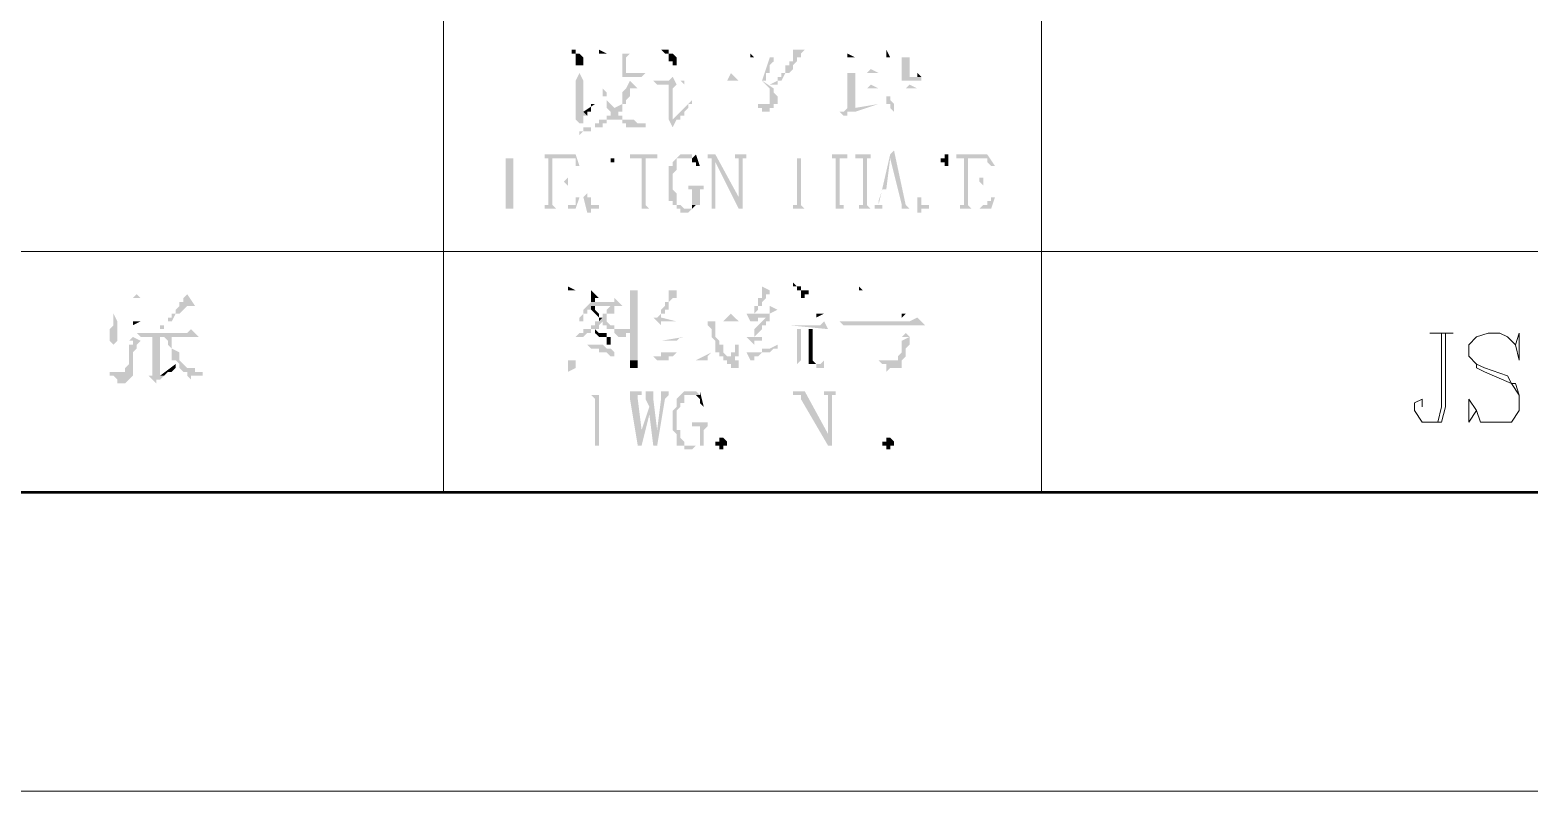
# Model space of a CAD drawing. Header units: millimetres. Extents: x -219 to 948, y -831 to -7.
# Drawn here: x 810.5 to 880, y -830.8 to -795.6 of the extents above; entities that cross this region are included whole.
import ezdxf

# ---------------------------------------------------------------- set-up
doc = ezdxf.new("R2010")
doc.units = ezdxf.units.MM
doc.layers.add('1', color=7, linetype='Continuous')

msp = doc.modelspace()

# ---------------------------------------------------------------- hatches: boundary and pattern name
h = msp.add_hatch(color=0)
h.dxf.hatch_style = 2
h.paths.add_polyline_path([(835.595, -796.469), (835.595, -796.649), (835.775, -796.649), (835.775, -796.829), (835.775, -797.189), (835.955, -797.189), (836.135, -797.189), (836.135, -797.009), (836.135, -796.829), (835.955, -796.649), (835.775, -796.649), (835.775, -796.469)])
h = msp.add_hatch(color=0)
h.dxf.hatch_style = 2
h.paths.add_polyline_path([(836.855, -796.469), (836.855, -796.649), (837.215, -796.649)])
h = msp.add_hatch(color=0)
h.dxf.hatch_style = 2
h.paths.add_polyline_path([(838.295, -796.649), (837.935, -796.649), (837.935, -797.549), (837.935, -797.729), (838.835, -797.729), (839.015, -797.549), (838.835, -797.549), (838.295, -797.549), (838.115, -797.549), (838.115, -796.829)])
h = msp.add_hatch(color=0)
h.dxf.hatch_style = 2
h.paths.add_polyline_path([(839.915, -796.469), (839.735, -796.469), (839.915, -796.649), (840.095, -796.649), (840.095, -796.829), (840.095, -797.009), (840.275, -797.009), (840.275, -797.189), (840.455, -797.189), (840.455, -796.829), (840.275, -796.649), (840.095, -796.649), (840.095, -796.469)])
h = msp.add_hatch(color=0)
h.dxf.hatch_style = 2
h.paths.add_polyline_path([(843.875, -796.649), (843.875, -796.829), (844.055, -796.829)])
h = msp.add_hatch(color=0)
h.dxf.hatch_style = 2
h.paths.add_polyline_path([(845.135, -796.829), (844.775, -796.829), (844.415, -797.909), (844.775, -798.269), (844.775, -798.449), (844.775, -798.989), (844.055, -798.989), (844.235, -798.989), (844.235, -799.169), (844.415, -799.169), (844.415, -799.349), (844.595, -799.349), (844.775, -799.349), (844.775, -799.169), (844.955, -799.169), (844.955, -798.989), (845.135, -798.989), (845.135, -798.629), (844.955, -798.449), (844.955, -798.269), (844.415, -797.909), (844.595, -797.909), (844.595, -797.549), (844.775, -797.549), (844.775, -797.369), (844.775, -797.189), (844.955, -797.009), (844.955, -796.829)])
h = msp.add_hatch(color=0)
h.dxf.hatch_style = 2
h.paths.add_polyline_path([(846.035, -796.469), (845.855, -796.469), (845.855, -796.829), (845.855, -797.009), (845.675, -797.009), (845.675, -797.189), (845.495, -797.189), (845.495, -797.369), (845.495, -797.549), (845.315, -797.549), (845.315, -797.729), (845.135, -797.729), (845.135, -797.909), (844.775, -798.089), (845.135, -798.089), (845.135, -797.909), (845.315, -797.909), (845.495, -797.549), (845.675, -797.549), (845.855, -797.369), (845.855, -797.189), (846.035, -797.009), (846.035, -796.829), (846.215, -796.829), (846.215, -796.649), (846.395, -796.469)])
h = msp.add_hatch(color=0)
h.dxf.hatch_style = 2
h.paths.add_polyline_path([(848.375, -796.649), (848.375, -796.829), (848.735, -796.829)])
h = msp.add_hatch(color=0)
h.dxf.hatch_style = 2
h.paths.add_polyline_path([(850.175, -796.469), (850.175, -796.829), (850.355, -796.829)])
h = msp.add_hatch(color=0)
h.dxf.hatch_style = 2
h.paths.add_polyline_path([(851.255, -796.829), (850.895, -796.829), (850.895, -797.909), (851.075, -797.909), (851.255, -797.909), (851.615, -797.909), (851.795, -797.909), (851.795, -797.729), (851.255, -797.729)])
h = msp.add_hatch(color=0)
h.dxf.hatch_style = 2
h.paths.add_polyline_path([(835.955, -797.549), (835.775, -797.909), (835.055, -797.909), (835.235, -797.909), (835.415, -797.909), (836.135, -797.909)])
h = msp.add_hatch(color=0)
h.dxf.hatch_style = 2
h.paths.add_polyline_path([(838.655, -797.549), (838.295, -797.549), (838.835, -797.549)])
h = msp.add_hatch(color=0)
h.dxf.hatch_style = 2
h.paths.add_polyline_path([(842.975, -797.549), (842.795, -797.909), (840.635, -797.909), (840.815, -798.089), (840.815, -797.909), (843.335, -797.909)])
h = msp.add_hatch(color=0)
h.dxf.hatch_style = 2
h.paths.add_polyline_path([(849.455, -797.369), (849.275, -797.549), (848.375, -797.549), (848.375, -799.169), (848.735, -799.169), (848.735, -798.269), (849.815, -798.269), (848.735, -798.269), (848.735, -797.549), (849.815, -797.549)])
h = msp.add_hatch(color=0)
h.dxf.hatch_style = 2
h.paths.add_polyline_path([(851.615, -797.549), (851.615, -797.729), (851.255, -797.729), (851.795, -797.729)])
h = msp.add_hatch(color=0)
h.dxf.hatch_style = 2
h.paths.add_polyline_path([(836.135, -797.909), (835.775, -797.909), (835.775, -799.709), (835.955, -799.889), (836.135, -799.889), (836.135, -799.709), (836.135, -799.529), (836.315, -799.529), (836.135, -799.349)])
h = msp.add_hatch(color=0)
h.dxf.hatch_style = 2
h.paths.add_polyline_path([(838.295, -797.909), (838.115, -798.269), (836.495, -798.269), (838.115, -798.269), (837.935, -798.449), (837.935, -798.629), (837.935, -798.809), (837.935, -798.989), (837.575, -799.169), (837.575, -799.349), (837.935, -799.349), (837.935, -799.169), (837.935, -798.989), (838.115, -798.989), (838.115, -798.809), (838.295, -798.629), (838.295, -798.449), (838.295, -798.269), (838.655, -798.269)])
h = msp.add_hatch(color=0)
h.dxf.hatch_style = 2
h.paths.add_polyline_path([(836.495, -798.269), (836.675, -798.269), (836.855, -798.269)])
h = msp.add_hatch(color=0)
h.dxf.hatch_style = 2
h.paths.add_polyline_path([(836.855, -798.269), (837.035, -798.269), (837.035, -798.629), (837.215, -798.629), (837.215, -798.989), (837.215, -799.169), (837.395, -799.349), (837.575, -799.349), (837.395, -799.349), (837.395, -799.529), (837.215, -799.529), (837.575, -799.529), (837.575, -799.709), (837.755, -799.709), (837.935, -799.709), (837.935, -799.889), (838.115, -799.889), (838.115, -800.069), (838.295, -800.069), (838.655, -800.069), (838.655, -800.249), (838.655, -800.069), (839.015, -800.069), (839.015, -799.889), (838.655, -799.889), (838.475, -799.709), (838.295, -799.709), (838.115, -799.709), (837.935, -799.709), (837.935, -799.529), (837.755, -799.529), (837.755, -799.349), (837.935, -799.349), (837.575, -799.349), (837.575, -799.169), (837.395, -798.989), (837.215, -798.809), (837.215, -798.629), (837.215, -798.449), (837.035, -798.269), (838.115, -798.269)])
h = msp.add_hatch(color=0)
h.dxf.hatch_style = 2
h.paths.add_polyline_path([(840.275, -797.729), (840.095, -797.909), (839.375, -797.909), (839.555, -798.089), (840.455, -798.089)])
h = msp.add_hatch(color=0)
h.dxf.hatch_style = 2
h.paths.add_polyline_path([(840.455, -798.089), (840.095, -798.089), (840.095, -799.709), (840.275, -800.069), (840.455, -799.709), (840.635, -799.709), (840.275, -799.709), (840.275, -798.269)])
h = msp.add_hatch(color=0)
h.dxf.hatch_style = 2
h.paths.add_polyline_path([(849.455, -798.089), (849.275, -798.269), (848.735, -798.269), (849.815, -798.269)])
h = msp.add_hatch(color=0)
h.dxf.hatch_style = 2
h.paths.add_polyline_path([(851.255, -798.089), (851.075, -798.269), (849.815, -798.269), (851.615, -798.269)])
h = msp.add_hatch(color=0)
h.dxf.hatch_style = 2
h.paths.add_polyline_path([(850.175, -798.269), (850.175, -798.629), (850.175, -798.989), (850.355, -798.989), (850.355, -799.169), (850.535, -799.349), (850.535, -799.169), (850.535, -798.989), (850.355, -798.809), (850.355, -798.629), (850.175, -798.629)])
h = msp.add_hatch(color=0)
h.dxf.hatch_style = 2
h.paths.add_polyline_path([(836.675, -798.989), (836.135, -799.349), (836.315, -799.529), (836.315, -799.349), (836.495, -799.349), (836.495, -799.169), (836.495, -798.989)])
h = msp.add_hatch(color=0)
h.dxf.hatch_style = 2
h.paths.add_polyline_path([(841.175, -798.809), (840.275, -799.709), (840.635, -799.709), (840.635, -799.529), (840.815, -799.529), (840.815, -799.349), (840.995, -799.169), (840.995, -798.989), (841.175, -798.989)])
h = msp.add_hatch(color=0)
h.dxf.hatch_style = 2
h.paths.add_polyline_path([(849.815, -798.989), (848.735, -799.169), (848.375, -799.169), (848.195, -799.349), (848.015, -799.349), (848.195, -799.529), (848.375, -799.529), (848.375, -799.349), (848.735, -799.349)])
h = msp.add_hatch(color=0)
h.dxf.hatch_style = 2
h.paths.add_polyline_path([(837.215, -799.529), (837.215, -799.709), (837.035, -799.709), (836.855, -799.709), (836.855, -799.889), (836.675, -799.889), (836.675, -800.069), (836.495, -800.069), (836.315, -800.069), (836.135, -800.069), (836.135, -800.249), (835.955, -800.249), (835.955, -800.429), (836.135, -800.249), (836.495, -800.249), (836.495, -800.069), (836.855, -800.069), (837.035, -800.069), (837.035, -799.889), (837.215, -799.889), (837.215, -799.709), (837.395, -799.709), (837.575, -799.709), (837.575, -799.529)])
h = msp.add_hatch(color=0)
h.dxf.hatch_style = 2
h.paths.add_polyline_path([(832.535, -801.509), (832.535, -803.669), (832.535, -803.849), (832.895, -803.849), (832.895, -803.669), (832.895, -801.509)])
h = msp.add_hatch(color=0)
h.dxf.hatch_style = 2
h.paths.add_polyline_path([(835.775, -801.329), (834.335, -801.329), (834.335, -801.509), (835.415, -801.509), (835.595, -801.509), (835.775, -801.509), (835.775, -801.689), (835.775, -801.869), (835.955, -801.869)])
h = msp.add_hatch(color=0)
h.dxf.hatch_style = 2
h.paths.add_polyline_path([(834.335, -801.509), (834.515, -801.509), (834.515, -803.669), (834.335, -803.669), (834.335, -803.849), (834.875, -803.849), (834.695, -803.669), (834.695, -802.589), (835.055, -802.589), (834.695, -802.589), (834.695, -801.509), (835.235, -801.509)])
h = msp.add_hatch(color=0)
h.dxf.hatch_style = 2
h.paths.add_polyline_path([(837.395, -801.509), (836.855, -801.509), (837.575, -801.509)])
h = msp.add_hatch(color=0)
h.dxf.hatch_style = 2
h.paths.add_polyline_path([(837.575, -801.329), (837.575, -801.509), (837.215, -801.509), (837.395, -801.509), (837.395, -801.689), (837.575, -801.689), (837.575, -801.869)])
h = msp.add_hatch(color=0)
h.dxf.hatch_style = 2
h.paths.add_polyline_path([(839.555, -801.329), (838.295, -801.329), (838.295, -801.509), (838.835, -801.509), (838.835, -803.849), (838.295, -803.849), (839.555, -803.849), (839.195, -803.849), (839.015, -803.669), (839.015, -801.509), (839.555, -801.509)])
h = msp.add_hatch(color=0)
h.dxf.hatch_style = 2
h.paths.add_polyline_path([(840.815, -801.329), (840.635, -801.329), (840.275, -801.689), (840.275, -801.869), (840.095, -801.869), (840.095, -802.049), (840.095, -802.229), (840.095, -803.129), (840.095, -803.309), (840.095, -803.489), (840.275, -803.489), (840.275, -803.669), (840.455, -803.669), (840.455, -803.849), (840.635, -803.849), (840.635, -804.029), (840.995, -804.029), (841.175, -803.849), (840.815, -803.849), (840.635, -803.669), (840.455, -803.669), (840.455, -803.489), (840.455, -803.129), (840.275, -802.949), (840.275, -802.229), (840.455, -802.049), (840.455, -801.869), (840.455, -801.509), (840.635, -801.509), (841.175, -801.509), (841.175, -801.329), (840.995, -801.329)])
h = msp.add_hatch(color=0)
h.dxf.hatch_style = 2
h.paths.add_polyline_path([(841.355, -801.329), (841.175, -801.509), (840.815, -801.509), (841.175, -801.509), (841.175, -801.689), (841.355, -801.689), (841.355, -801.869), (841.535, -801.869), (841.535, -802.049), (841.535, -801.869)])
h = msp.add_hatch(color=0)
h.dxf.hatch_style = 2
h.paths.add_polyline_path([(842.255, -801.329), (841.895, -801.329), (841.895, -801.509), (842.075, -801.509), (842.255, -801.689), (843.335, -803.849), (843.335, -803.309)])
h = msp.add_hatch(color=0)
h.dxf.hatch_style = 2
h.paths.add_polyline_path([(842.075, -801.509), (842.075, -803.849), (841.895, -803.849), (842.435, -803.849), (842.255, -803.849), (842.255, -803.669), (842.255, -801.689)])
h = msp.add_hatch(color=0)
h.dxf.hatch_style = 2
h.paths.add_polyline_path([(843.695, -801.329), (843.155, -801.329), (843.155, -801.509), (843.335, -801.509), (843.335, -803.849), (843.515, -803.849), (843.515, -801.509), (843.695, -801.509)])
h = msp.add_hatch(color=0)
h.dxf.hatch_style = 2
h.paths.add_polyline_path([(845.855, -801.509), (846.035, -801.509), (846.035, -803.669), (845.855, -803.669), (845.855, -803.849), (846.575, -803.849), (846.395, -803.849), (846.215, -803.669), (846.215, -802.589), (846.935, -802.589), (846.215, -802.589), (846.215, -801.509), (846.575, -801.509)])
h = msp.add_hatch(color=0)
h.dxf.hatch_style = 2
h.paths.add_polyline_path([(848.375, -801.329), (847.655, -801.329), (847.655, -801.509), (847.835, -801.509), (847.835, -803.849), (847.655, -803.849), (848.375, -803.849), (848.195, -803.849), (848.195, -803.669), (848.015, -803.669), (848.015, -802.589), (849.095, -802.589), (848.015, -802.589), (848.015, -801.509), (848.195, -801.509), (848.375, -801.509)])
h = msp.add_hatch(color=0)
h.dxf.hatch_style = 2
h.paths.add_polyline_path([(849.455, -801.329), (848.735, -801.329), (848.735, -801.509), (848.915, -801.509), (849.095, -801.509), (849.095, -802.589), (848.015, -802.589), (849.095, -802.589), (849.095, -803.669), (848.915, -803.669), (848.915, -803.849), (848.735, -803.849), (849.455, -803.849), (849.275, -803.669), (849.275, -801.509), (849.455, -801.509)])
h = msp.add_hatch(color=0)
h.dxf.hatch_style = 2
h.paths.add_polyline_path([(850.355, -801.329), (849.815, -803.669), (849.635, -803.669), (849.635, -803.849), (849.455, -803.849), (850.175, -803.849), (849.995, -803.849), (849.995, -803.669), (849.815, -803.669), (849.815, -803.489), (849.995, -802.949), (850.715, -802.949), (850.175, -802.949), (850.355, -801.509)])
h = msp.add_hatch(color=0)
h.dxf.hatch_style = 2
h.paths.add_polyline_path([(850.535, -801.149), (850.355, -801.329), (850.355, -801.509), (850.715, -802.949), (850.175, -802.949), (850.715, -802.949), (850.895, -803.669), (850.895, -803.849), (850.715, -803.849), (851.255, -803.849), (851.075, -803.669)])
h = msp.add_hatch(color=0)
h.dxf.hatch_style = 2
h.paths.add_polyline_path([(852.695, -801.509), (852.335, -801.509), (852.875, -801.509)])
h = msp.add_hatch(color=0)
h.dxf.hatch_style = 2
h.paths.add_polyline_path([(853.055, -801.329), (852.875, -801.329), (852.875, -801.509), (852.515, -801.509), (852.695, -801.509), (852.695, -801.689), (852.875, -801.689), (852.875, -801.869), (853.055, -801.869)])
h = msp.add_hatch(color=0)
h.dxf.hatch_style = 2
h.paths.add_polyline_path([(854.855, -801.329), (853.415, -801.329), (853.415, -801.509), (854.675, -801.509), (854.855, -801.509), (854.855, -801.689), (855.035, -801.869), (855.215, -801.869)])
h = msp.add_hatch(color=0)
h.dxf.hatch_style = 2
h.paths.add_polyline_path([(853.595, -801.509), (853.775, -801.509), (853.775, -803.669), (853.595, -803.669), (853.595, -803.849), (854.135, -803.849), (853.955, -803.669), (853.955, -802.589), (854.315, -802.589), (853.955, -802.589), (853.955, -801.509), (854.495, -801.509)])
h = msp.add_hatch(color=0)
h.dxf.hatch_style = 2
h.paths.add_polyline_path([(835.415, -802.049), (835.415, -802.409), (835.235, -802.589), (834.695, -802.589), (835.235, -802.589), (835.415, -802.769), (835.415, -802.949)])
h = msp.add_hatch(color=0)
h.dxf.hatch_style = 2
h.paths.add_polyline_path([(854.675, -802.049), (854.675, -802.409), (854.495, -802.409), (854.495, -802.589), (853.955, -802.589), (854.495, -802.589), (854.675, -802.769), (854.675, -802.949)])
h = msp.add_hatch(color=0)
h.dxf.hatch_style = 2
h.paths.add_polyline_path([(836.315, -803.129), (836.135, -803.309), (836.315, -804.029), (836.495, -804.029), (836.495, -803.849), (836.855, -803.849), (836.855, -803.669), (836.675, -803.669), (836.495, -803.669), (836.495, -803.309), (836.315, -803.309)])
h = msp.add_hatch(color=0)
h.dxf.hatch_style = 2
h.paths.add_polyline_path([(841.715, -802.769), (840.995, -802.769), (840.995, -802.949), (841.175, -802.949), (841.175, -803.669), (841.535, -803.669), (841.535, -802.949), (841.715, -802.949)])
h = msp.add_hatch(color=0)
h.dxf.hatch_style = 2
h.paths.add_polyline_path([(851.615, -803.129), (851.615, -803.309), (851.615, -804.029), (851.795, -804.029), (851.795, -803.849), (852.335, -803.849), (852.155, -803.849), (852.155, -803.669), (851.975, -803.669), (851.795, -803.669), (851.795, -803.309), (851.615, -803.309)])
h = msp.add_hatch(color=0)
h.dxf.hatch_style = 2
h.paths.add_polyline_path([(835.775, -803.309), (835.775, -803.489), (835.775, -803.669), (835.595, -803.669), (835.415, -803.669), (835.415, -803.849), (834.335, -803.849), (835.775, -803.849), (835.955, -803.309)])
h = msp.add_hatch(color=0)
h.dxf.hatch_style = 2
h.paths.add_polyline_path([(836.855, -803.849), (836.495, -803.849), (837.035, -803.849)])
h = msp.add_hatch(color=0)
h.dxf.hatch_style = 2
h.paths.add_polyline_path([(841.175, -803.669), (841.175, -803.849), (840.815, -803.849), (841.175, -803.849), (841.355, -803.669), (841.535, -803.669)])
h = msp.add_hatch(color=0)
h.dxf.hatch_style = 2
h.paths.add_polyline_path([(852.335, -803.849), (851.975, -803.849)])
h = msp.add_hatch(color=0)
h.dxf.hatch_style = 2
h.paths.add_polyline_path([(855.035, -803.309), (855.035, -803.489), (854.855, -803.489), (854.855, -803.669), (854.675, -803.669), (854.495, -803.849), (853.415, -803.849), (855.035, -803.849), (855.215, -803.309)])
h = msp.add_hatch(color=0)
h.dxf.hatch_style = 2
h.paths.add_polyline_path([(845.855, -807.269), (845.855, -807.449), (846.035, -807.449), (846.035, -807.629), (846.215, -807.629), (846.215, -807.809), (846.215, -807.989), (846.395, -807.989), (846.395, -807.809), (846.575, -807.809), (846.575, -807.629), (846.395, -807.629), (846.215, -807.629), (846.215, -807.449), (846.035, -807.449)])
h = msp.add_hatch(color=0)
h.dxf.hatch_style = 2
h.paths.add_polyline_path([(815.435, -807.809), (815.255, -807.989), (813.995, -807.989), (814.175, -807.989), (815.615, -807.989)])
h = msp.add_hatch(color=0)
h.dxf.hatch_style = 2
h.paths.add_polyline_path([(817.775, -807.809), (817.595, -807.989), (817.595, -808.169), (817.415, -808.169), (817.415, -808.349), (817.235, -808.529), (817.235, -808.709), (817.055, -808.709), (817.055, -808.889), (816.875, -808.889), (816.875, -809.069), (816.695, -809.069), (816.695, -809.249), (816.515, -809.249), (816.515, -809.429), (816.695, -809.429), (816.695, -809.249), (816.695, -809.069), (816.875, -809.069), (817.055, -809.069), (817.235, -808.709), (817.415, -808.709), (817.775, -808.349), (818.135, -808.349)])
h = msp.add_hatch(color=0)
h.dxf.hatch_style = 2
h.paths.add_polyline_path([(835.415, -807.449), (835.415, -807.629), (835.775, -807.629)])
h = msp.add_hatch(color=0)
h.dxf.hatch_style = 2
h.paths.add_polyline_path([(838.655, -807.629), (838.295, -807.629), (838.295, -810.869), (835.415, -810.869), (835.415, -811.409), (835.775, -811.229), (835.775, -810.869), (838.655, -810.869), (838.655, -807.809)])
h = msp.add_hatch(color=0)
h.dxf.hatch_style = 2
h.paths.add_polyline_path([(837.575, -807.989), (837.575, -808.169), (836.495, -808.169), (837.575, -808.349), (837.395, -808.349), (837.215, -808.529), (837.215, -808.709), (837.035, -808.709), (837.035, -808.889), (836.855, -809.069), (836.675, -809.069), (836.675, -809.249), (836.495, -809.249), (836.495, -809.429), (836.315, -809.429), (836.135, -809.429), (836.135, -809.609), (835.955, -809.609), (835.775, -809.789), (835.955, -809.789), (836.135, -809.789), (836.315, -809.609), (836.495, -809.609), (836.495, -809.429), (836.675, -809.429), (836.855, -809.429), (836.855, -809.249), (837.035, -809.069), (837.215, -809.069), (837.215, -808.889), (837.215, -808.709), (837.395, -808.709), (837.575, -808.709), (837.575, -808.529), (837.575, -808.349), (837.755, -808.349), (837.935, -808.349)])
h = msp.add_hatch(color=0)
h.dxf.hatch_style = 2
h.paths.add_polyline_path([(836.495, -807.629), (836.495, -807.989), (836.495, -808.169), (836.675, -808.169), (836.675, -807.989), (836.855, -807.989)])
h = msp.add_hatch(color=0)
h.dxf.hatch_style = 2
h.paths.add_polyline_path([(840.095, -807.629), (840.095, -807.809), (840.095, -807.989), (840.095, -808.169), (839.915, -808.169), (839.915, -808.349), (839.735, -808.529), (839.735, -808.709), (839.555, -808.889), (839.375, -808.889), (839.735, -808.889), (839.735, -808.709), (839.915, -808.709), (839.915, -808.529), (840.095, -808.529), (840.095, -808.349), (840.095, -808.169), (840.275, -807.989), (840.455, -807.989), (840.455, -807.809), (840.455, -807.629)])
h = msp.add_hatch(color=0)
h.dxf.hatch_style = 2
h.paths.add_polyline_path([(844.415, -807.449), (844.415, -807.629), (844.415, -807.809), (844.415, -807.989), (844.235, -807.989), (844.235, -808.349), (844.055, -808.349), (844.055, -808.529), (844.055, -808.709), (843.875, -808.709), (843.695, -808.709), (843.875, -809.069), (844.055, -809.069), (844.235, -809.069), (844.235, -808.889), (844.775, -808.889), (844.055, -808.709), (844.235, -808.529), (844.235, -808.349), (844.415, -808.349), (844.415, -808.169), (844.595, -807.989), (844.595, -807.809), (844.775, -807.809), (844.775, -807.629)])
h = msp.add_hatch(color=0)
h.dxf.hatch_style = 2
h.paths.add_polyline_path([(845.135, -807.989), (845.315, -807.989), (845.495, -807.989)])
h = msp.add_hatch(color=0)
h.dxf.hatch_style = 2
h.paths.add_polyline_path([(848.915, -807.449), (848.915, -807.629), (849.095, -807.629)])
h = msp.add_hatch(color=0)
h.dxf.hatch_style = 2
h.paths.add_polyline_path([(814.355, -808.709), (814.355, -809.249), (814.175, -809.429), (814.175, -809.789), (814.175, -809.969), (814.535, -809.969), (814.535, -809.069), (815.615, -809.069), (814.535, -809.069)])
h = msp.add_hatch(color=0)
h.dxf.hatch_style = 2
h.paths.add_polyline_path([(836.495, -808.169), (836.315, -808.349), (836.135, -808.529), (836.135, -808.709), (835.955, -808.889), (835.955, -809.069), (835.775, -809.069), (835.955, -809.069), (836.135, -809.069), (836.135, -808.889), (836.135, -808.709), (836.315, -808.709), (836.315, -808.529), (836.495, -808.529), (836.495, -808.349), (836.675, -808.349), (836.495, -808.349), (837.575, -808.349)])
h = msp.add_hatch(color=0)
h.dxf.hatch_style = 2
h.paths.add_polyline_path([(836.675, -808.349), (836.495, -808.349), (836.495, -808.529), (836.675, -808.709), (836.855, -808.889), (836.855, -809.069), (837.035, -808.889), (836.855, -808.889), (836.855, -808.709), (836.675, -808.529)])
h = msp.add_hatch(color=0)
h.dxf.hatch_style = 2
h.paths.add_polyline_path([(842.975, -808.709), (842.615, -809.069), (842.255, -809.069), (843.335, -809.069)])
h = msp.add_hatch(color=0)
h.dxf.hatch_style = 2
h.paths.add_polyline_path([(844.775, -808.349), (844.775, -808.529), (844.775, -808.709), (844.595, -808.709), (844.055, -808.709), (844.775, -808.889), (844.775, -808.709), (845.135, -808.529)])
h = msp.add_hatch(color=0)
h.dxf.hatch_style = 2
h.paths.add_polyline_path([(847.295, -808.709), (846.935, -808.709), (846.935, -808.889)])
h = msp.add_hatch(color=0)
h.dxf.hatch_style = 2
h.paths.add_polyline_path([(851.075, -808.709), (850.895, -808.709), (850.895, -808.889)])
h = msp.add_hatch(color=0)
h.dxf.hatch_style = 2
h.paths.add_polyline_path([(815.615, -809.069), (815.255, -809.069), (815.255, -809.249)])
h = msp.add_hatch(color=0)
h.dxf.hatch_style = 2
h.paths.add_polyline_path([(817.955, -809.429), (817.775, -809.609), (815.435, -809.609), (815.615, -809.789), (815.795, -809.789), (818.315, -809.789)])
h = msp.add_hatch(color=0)
h.dxf.hatch_style = 2
h.paths.add_polyline_path([(836.675, -809.429), (836.675, -809.609), (836.855, -809.789), (837.035, -809.789), (837.215, -809.789), (837.215, -809.969), (837.215, -810.149), (837.395, -810.149), (837.395, -809.789), (837.215, -809.789), (837.215, -809.609), (836.855, -809.609)])
h = msp.add_hatch(color=0)
h.dxf.hatch_style = 2
h.paths.add_polyline_path([(837.215, -809.069), (837.035, -809.069), (837.035, -809.249), (837.215, -809.249), (837.215, -809.429), (837.575, -809.429), (837.575, -809.609), (837.755, -809.789), (838.115, -809.789), (838.115, -809.609), (838.295, -809.609), (838.295, -809.429), (837.935, -809.429), (837.755, -809.429), (837.575, -809.429), (837.575, -809.249), (837.395, -809.249)])
h = msp.add_hatch(color=0)
h.dxf.hatch_style = 2
h.paths.add_polyline_path([(839.375, -808.889), (839.735, -809.249), (839.735, -809.069), (839.915, -809.069), (840.455, -809.069), (839.735, -808.889)])
h = msp.add_hatch(color=0)
h.dxf.hatch_style = 2
h.paths.add_polyline_path([(842.255, -809.069), (841.895, -809.069), (841.895, -809.249), (842.075, -809.429), (842.075, -809.789), (842.255, -809.969), (842.255, -810.149), (842.255, -810.329), (842.255, -810.509), (842.435, -810.509), (842.435, -810.689), (842.615, -810.689), (842.615, -810.869), (842.975, -810.689), (842.795, -810.689), (842.615, -810.509), (842.615, -810.329), (842.615, -810.149), (842.435, -810.149), (842.435, -809.969), (842.255, -809.789), (842.255, -809.429), (842.255, -809.249)])
h = msp.add_hatch(color=0)
h.dxf.hatch_style = 2
h.paths.add_polyline_path([(844.775, -808.889), (844.595, -808.889), (844.415, -809.069), (844.055, -809.429), (844.055, -809.609), (844.055, -809.789), (843.875, -809.789), (843.695, -809.789), (844.055, -810.149), (844.055, -809.969), (844.415, -809.969), (844.415, -809.789), (844.775, -809.789), (844.955, -809.789), (844.055, -809.789), (844.415, -809.429), (844.415, -809.249), (844.595, -809.249), (844.595, -809.069), (844.775, -809.069)])
h = msp.add_hatch(color=0)
h.dxf.hatch_style = 2
h.paths.add_polyline_path([(847.295, -809.069), (847.115, -809.249), (845.675, -809.249), (847.475, -809.429)])
h = msp.add_hatch(color=0)
h.dxf.hatch_style = 2
h.paths.add_polyline_path([(846.035, -809.429), (846.035, -810.149), (845.675, -810.149), (846.215, -810.149), (846.215, -809.429), (846.575, -809.429)])
h = msp.add_hatch(color=0)
h.dxf.hatch_style = 2
h.paths.add_polyline_path([(847.475, -809.429), (846.035, -809.429), (847.295, -809.429), (847.295, -810.149), (846.215, -810.149), (846.035, -810.149), (847.295, -810.149), (847.295, -810.869), (847.115, -811.049), (846.575, -811.049), (846.935, -811.049), (846.935, -811.229), (847.115, -811.229), (847.295, -811.229), (847.295, -809.429)])
h = msp.add_hatch(color=0)
h.dxf.hatch_style = 2
h.paths.add_polyline_path([(846.575, -809.429), (846.575, -810.149), (846.755, -810.149), (846.755, -809.429), (847.295, -809.429)])
h = msp.add_hatch(color=0)
h.dxf.hatch_style = 2
h.paths.add_polyline_path([(851.615, -808.889), (851.255, -809.069), (848.015, -809.069), (848.195, -809.249), (851.975, -809.249)])
h = msp.add_hatch(color=0)
h.dxf.hatch_style = 2
h.paths.add_polyline_path([(815.255, -809.789), (815.075, -809.969), (814.175, -809.969), (815.255, -809.969), (815.255, -810.149), (815.075, -810.149), (815.075, -811.049), (814.895, -811.229), (814.895, -811.409), (814.535, -811.409), (815.255, -811.409), (815.255, -811.229), (815.255, -810.509), (815.435, -810.329), (815.435, -810.149), (815.615, -809.969)])
h = msp.add_hatch(color=0)
h.dxf.hatch_style = 2
h.paths.add_polyline_path([(814.175, -809.969), (814.355, -810.149), (814.535, -809.969), (815.255, -809.969)])
h = msp.add_hatch(color=0)
h.dxf.hatch_style = 2
h.paths.add_polyline_path([(816.515, -809.789), (816.155, -809.789), (816.155, -811.589), (815.975, -811.589), (816.335, -811.949), (816.335, -811.769), (816.515, -811.769), (816.695, -811.589), (816.515, -811.589)])
h = msp.add_hatch(color=0)
h.dxf.hatch_style = 2
h.paths.add_polyline_path([(816.875, -809.789), (816.695, -809.789), (816.875, -809.969), (816.875, -810.149), (817.055, -810.329), (817.055, -810.509), (817.055, -810.869), (817.235, -810.869), (817.415, -811.049), (817.415, -811.229), (817.595, -811.409), (817.775, -811.409), (817.775, -811.589), (817.955, -811.769), (817.955, -811.589), (818.135, -811.589), (818.495, -811.589), (818.495, -811.409), (818.135, -811.409), (818.135, -811.229), (817.955, -811.229), (817.775, -811.229), (817.415, -810.869), (817.415, -810.689), (817.415, -810.509), (817.055, -810.329), (817.055, -810.149), (817.055, -809.789)])
h = msp.add_hatch(color=0)
h.dxf.hatch_style = 2
h.paths.add_polyline_path([(840.815, -809.789), (839.735, -809.969), (840.455, -809.969), (840.635, -809.789)])
h = msp.add_hatch(color=0)
h.dxf.hatch_style = 2
h.paths.add_polyline_path([(845.135, -809.789), (844.055, -809.789)])
h = msp.add_hatch(color=0)
h.dxf.hatch_style = 2
h.paths.add_polyline_path([(851.075, -809.609), (850.895, -809.789), (849.455, -809.789), (851.255, -809.789)])
h = msp.add_hatch(color=0)
h.dxf.hatch_style = 2
h.paths.add_polyline_path([(851.255, -809.789), (850.895, -809.969), (850.895, -810.149), (850.895, -810.509), (850.715, -810.689), (850.715, -810.869), (850.535, -810.869), (850.895, -810.869), (851.075, -810.689), (851.075, -810.329), (851.255, -810.149), (851.255, -809.969)])
h = msp.add_hatch(color=0)
h.dxf.hatch_style = 2
h.paths.add_polyline_path([(836.315, -810.149), (836.495, -810.329), (836.855, -810.329), (836.855, -810.509), (837.035, -810.509), (837.215, -810.509), (837.395, -810.689), (837.575, -810.689), (837.575, -810.869), (837.575, -810.509), (837.395, -810.329), (837.215, -810.329), (837.035, -810.149), (836.495, -810.149)])
h = msp.add_hatch(color=0)
h.dxf.hatch_style = 2
h.paths.add_polyline_path([(840.815, -810.509), (840.455, -810.509), (839.735, -810.509), (839.735, -810.689), (839.375, -810.689), (839.555, -810.869), (839.735, -810.869), (840.095, -810.869), (840.095, -810.689), (840.275, -810.689), (840.455, -810.509)])
h = msp.add_hatch(color=0)
h.dxf.hatch_style = 2
h.paths.add_polyline_path([(842.075, -810.509), (841.355, -810.869), (841.535, -810.869), (841.715, -810.869), (841.895, -810.869), (841.895, -810.689), (842.075, -810.509), (842.255, -810.509)])
h = msp.add_hatch(color=0)
h.dxf.hatch_style = 2
h.paths.add_polyline_path([(843.155, -810.149), (843.155, -810.509), (842.975, -810.509), (842.975, -810.689), (842.615, -810.869), (842.795, -810.869), (842.795, -811.049), (842.975, -811.049), (842.975, -811.229), (843.335, -811.229), (843.335, -810.869), (843.155, -810.869), (843.155, -810.689), (843.335, -810.689), (843.335, -810.149)])
h = msp.add_hatch(color=0)
h.dxf.hatch_style = 2
h.paths.add_polyline_path([(845.135, -810.149), (844.775, -810.329), (844.415, -810.329), (844.415, -810.509), (843.875, -810.509), (843.695, -810.509), (843.875, -810.869), (844.055, -810.869), (844.055, -810.689), (844.235, -810.689), (844.415, -810.509), (844.595, -810.509), (844.775, -810.509), (844.955, -810.329), (845.135, -810.329)])
h = msp.add_hatch(color=0)
h.dxf.hatch_style = 2
h.paths.add_polyline_path([(846.035, -810.149), (846.035, -811.049), (846.215, -810.869), (846.215, -810.149), (846.575, -810.149)])
h = msp.add_hatch(color=0)
h.dxf.hatch_style = 2
h.paths.add_polyline_path([(846.575, -810.149), (846.575, -810.869), (846.755, -810.869), (846.755, -810.149), (847.295, -810.149)])
h = msp.add_hatch(color=0)
h.dxf.hatch_style = 2
h.paths.add_polyline_path([(814.175, -811.409), (814.175, -811.589), (814.355, -811.589), (814.535, -811.769), (814.535, -811.949), (814.715, -811.949), (814.895, -811.949), (815.255, -811.589), (815.255, -811.409)])
h = msp.add_hatch(color=0)
h.dxf.hatch_style = 2
h.paths.add_polyline_path([(817.235, -811.049), (816.515, -811.589), (816.695, -811.589), (816.875, -811.409), (817.055, -811.409), (817.235, -811.229)])
h = msp.add_hatch(color=0)
h.dxf.hatch_style = 2
h.paths.add_polyline_path([(838.655, -810.869), (838.295, -810.869), (838.295, -811.229), (838.655, -811.229), (838.655, -811.049)])
h = msp.add_hatch(color=0)
h.dxf.hatch_style = 2
h.paths.add_polyline_path([(846.575, -810.869), (846.575, -811.049), (847.115, -811.049), (846.935, -811.049), (846.755, -810.869)])
h = msp.add_hatch(color=0)
h.dxf.hatch_style = 2
h.paths.add_polyline_path([(849.815, -810.869), (849.995, -811.049), (850.175, -811.049), (850.175, -811.229), (850.175, -811.409), (850.355, -811.229), (850.535, -811.229), (850.715, -811.229), (850.895, -811.229), (850.895, -811.049), (850.895, -810.869), (849.995, -810.869)])
h = msp.add_hatch(color=0)
h.dxf.hatch_style = 2
h.paths.add_polyline_path([(836.495, -812.489), (836.675, -812.669), (836.675, -814.829), (836.495, -814.829), (837.035, -814.829), (836.855, -814.829), (836.855, -812.489), (837.035, -812.489)])
h = msp.add_hatch(color=0)
h.dxf.hatch_style = 2
h.paths.add_polyline_path([(838.835, -812.309), (838.295, -812.309), (838.295, -812.489), (838.295, -812.669), (838.655, -814.829), (838.835, -814.109), (838.655, -812.669), (838.655, -812.489), (838.835, -812.489)])
h = msp.add_hatch(color=0)
h.dxf.hatch_style = 2
h.paths.add_polyline_path([(839.375, -812.309), (839.015, -812.309), (839.015, -812.489), (839.015, -812.669), (839.195, -813.029), (839.195, -813.389), (839.375, -814.829), (839.555, -814.109), (839.375, -812.669), (839.375, -812.489)])
h = msp.add_hatch(color=0)
h.dxf.hatch_style = 2
h.paths.add_polyline_path([(840.095, -812.309), (839.735, -812.309), (839.735, -812.489), (839.735, -812.669), (839.555, -814.109), (839.375, -814.829), (839.555, -814.829), (839.915, -812.669), (840.095, -812.489)])
h = msp.add_hatch(color=0)
h.dxf.hatch_style = 2
h.paths.add_polyline_path([(841.175, -812.309), (840.815, -812.309), (840.455, -812.669), (840.455, -812.849), (840.455, -813.029), (840.275, -813.209), (840.275, -814.109), (840.455, -814.289), (840.455, -814.469), (840.455, -814.829), (840.635, -814.829), (840.815, -814.829), (840.815, -815.009), (841.175, -815.009), (841.355, -814.829), (841.535, -814.829), (840.995, -814.829), (840.815, -814.829), (840.815, -814.649), (840.635, -814.469), (840.635, -814.109), (840.455, -814.109), (840.455, -813.209), (840.635, -813.029), (840.635, -812.849), (840.815, -812.849), (840.815, -812.669), (840.815, -812.489), (841.535, -812.489), (841.355, -812.309)])
h = msp.add_hatch(color=0)
h.dxf.hatch_style = 2
h.paths.add_polyline_path([(841.535, -812.309), (841.535, -812.489), (841.175, -812.489), (841.355, -812.489), (841.535, -812.669), (841.535, -812.849), (841.715, -813.029)])
h = msp.add_hatch(color=0)
h.dxf.hatch_style = 2
h.paths.add_polyline_path([(846.395, -812.309), (845.855, -812.309), (845.855, -812.489), (846.215, -812.489), (846.215, -812.669), (847.475, -814.829), (847.475, -814.289)])
h = msp.add_hatch(color=0)
h.dxf.hatch_style = 2
h.paths.add_polyline_path([(846.215, -812.669), (846.215, -814.829), (845.855, -814.829), (846.575, -814.829), (846.395, -814.829), (846.215, -814.829)])
h = msp.add_hatch(color=0)
h.dxf.hatch_style = 2
h.paths.add_polyline_path([(847.835, -812.309), (847.295, -812.309), (847.295, -812.489), (847.475, -812.489), (847.475, -814.829), (847.655, -814.829), (847.655, -812.489), (847.835, -812.489)])
h = msp.add_hatch(color=0)
h.dxf.hatch_style = 2
h.paths.add_polyline_path([(839.195, -813.029), (838.835, -814.109), (838.655, -814.829), (838.835, -814.829), (839.195, -813.389)])
h = msp.add_hatch(color=0)
h.dxf.hatch_style = 2
h.paths.add_polyline_path([(841.895, -813.749), (841.175, -813.749), (841.175, -813.929), (841.535, -813.929), (841.535, -814.829), (841.715, -814.829), (841.715, -814.109), (841.895, -813.929)])
h = msp.add_hatch(color=0)
h.dxf.hatch_style = 2
h.paths.add_polyline_path([(841.535, -814.829), (841.355, -814.829), (841.175, -814.829), (841.535, -814.829), (841.715, -814.829)])
h = msp.add_hatch(color=0)
h.dxf.hatch_style = 2
h.paths.add_polyline_path([(842.615, -815.009), (842.435, -815.009), (842.435, -814.829), (842.255, -814.829), (842.255, -814.649), (842.435, -814.649), (842.435, -814.469), (842.615, -814.469), (842.795, -814.649), (842.795, -814.829), (842.615, -814.829)])
h = msp.add_hatch(color=0)
h.dxf.hatch_style = 2
h.paths.add_polyline_path([(850.175, -815.009), (850.175, -814.829), (849.995, -814.829), (849.995, -814.649), (850.175, -814.649), (850.175, -814.469), (850.355, -814.469), (850.535, -814.649), (850.535, -814.829), (850.355, -814.829), (850.355, -815.009)])

# ---------------------------------------------------------------- linework, layer by layer
at = {"layer": '1', "color": 0, "lineweight": 5}
for points in [[(-218.845, -6.989), (-218.845, -830.849), (947.555, -830.849), (947.555, -6.989), (-218.845, -6.989)], [(829.655, -761.549), (829.655, -816.989)], [(857.375, -761.549), (857.375, -816.989)], [(684.035, -805.829), (933.695, -805.829)], [(876.095, -809.609), (876.095, -813.029), (875.915, -813.749), (875.555, -813.749), (875.195, -813.749), (875.015, -813.749), (874.655, -813.209), (874.655, -812.849), (875.015, -812.669), (875.015, -812.849), (875.015, -813.029)], [(875.375, -809.609), (876.455, -809.609)], [(875.915, -809.609), (875.915, -813.029), (875.735, -813.749), (875.555, -813.749)], [(879.335, -810.149), (879.515, -809.609), (879.515, -810.869), (879.335, -810.149), (878.975, -809.789), (878.615, -809.609), (878.075, -809.609), (877.535, -809.789), (877.175, -810.149), (877.175, -810.689), (877.535, -811.049), (877.535, -811.229), (877.895, -811.409), (879.155, -811.949), (879.515, -812.489)], [(877.175, -810.689), (877.535, -811.049), (877.895, -811.229), (878.975, -811.589), (879.155, -811.949), (879.335, -811.949), (879.515, -812.489), (879.515, -813.209), (879.155, -813.749), (878.615, -813.749), (878.255, -813.749), (877.715, -813.749), (877.535, -813.209), (877.175, -812.669), (877.175, -813.749), (877.535, -813.209)]]:
    msp.add_lwpolyline(points, dxfattribs=at)
at = {"layer": '1', "color": 0, "lineweight": 50}
msp.add_lwpolyline([(-184.105, -20.669), (-184.105, -816.989), (933.695, -816.989), (933.695, -20.669), (-184.105, -20.669)], dxfattribs=at)

doc.saveas('drawing.dxf')
